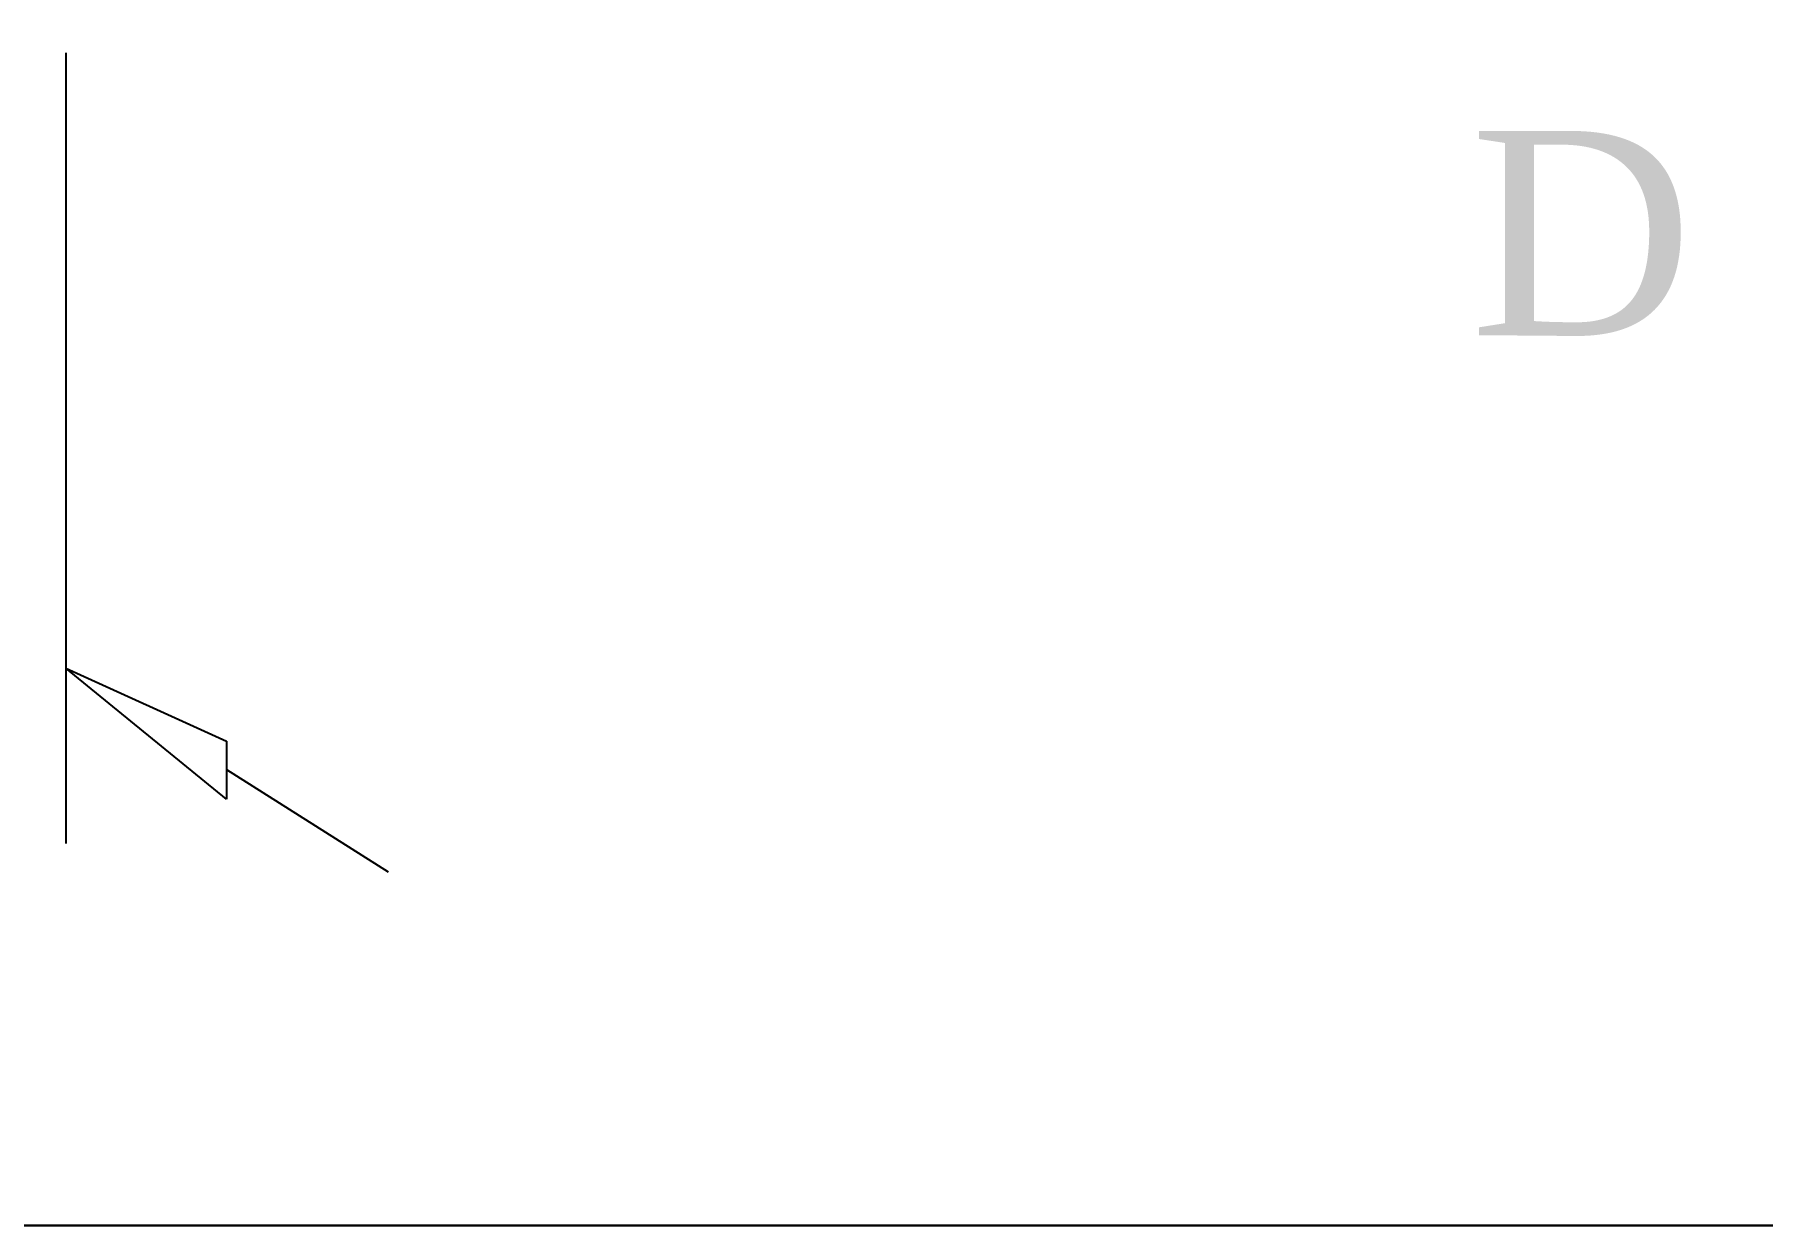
# Model space of a CAD drawing. Header units: inches. Extents: x -1482 to -895, y -39 to 122.
# Drawn here: x -1040.34 to -1039.214, y 21.75 to 22.527 of the extents above; entities that cross this region are included whole.
import ezdxf

# ---------------------------------------------------------------- set-up
doc = ezdxf.new("R2010")
doc.units = ezdxf.units.IN
doc.header["$MEASUREMENT"] = 0
doc.styles.add('dim', font='TIMES.TTF')

msp = doc.modelspace()

# ---------------------------------------------------------------- linework, layer by layer
for p, q in [((-1040.3199, 22.5146), (-1040.3199, 21.9992)), ((-1040.3199, 22.1136), (-1040.2152, 22.066)), ((-1040.2152, 22.0282), (-1040.3199, 22.1136)), ((-1040.2152, 22.066), (-1040.2152, 22.0282)), ((-1040.2152, 22.0475), (-1040.1097, 21.9807))]:
    msp.add_line(p, q)
at = {"linetype": 'Continuous'}
msp.add_lwpolyline([(-1042.4278, 27.0659), (-1037.1121, 27.0659), (-1037.1121, 21.7503), (-1042.4278, 21.7503)], close=True, dxfattribs=at)
msp.add_lwpolyline([(-1042.4278, 21.7503), (-1037.1121, 21.7503), (-1037.1121, 27.0659), (-1042.4278, 27.0659)], close=True)

# ---------------------------------------------------------------- texts
at = {"style": 'dim'}
msp.add_text('D', height=0.1333, dxfattribs=at).set_placement((-1039.4042, 22.3305))

doc.saveas('drawing.dxf')
